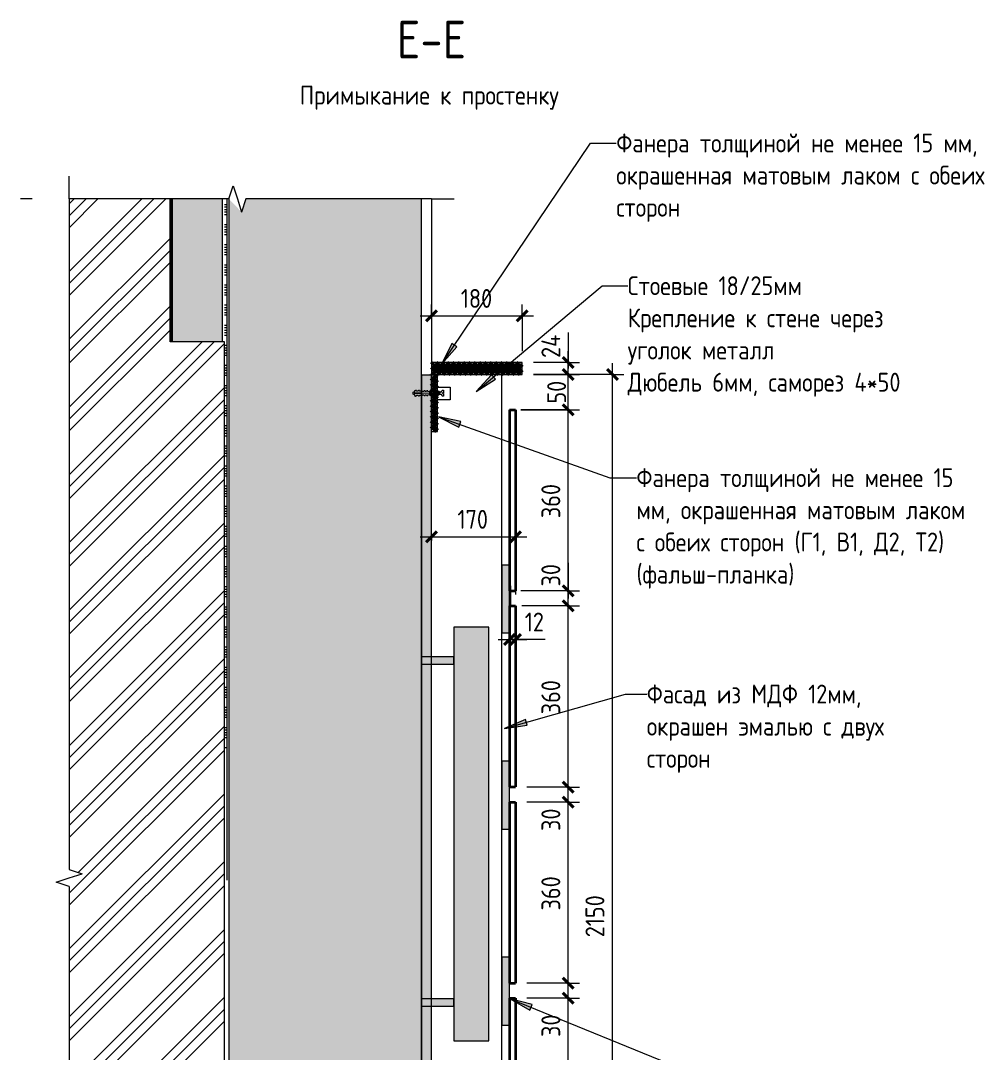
# Model space of a CAD drawing. Header units: millimetres. Extents: x 706 to 61221, y -16940 to 17865.
# Drawn here: x 16391 to 18307, y 4104 to 6156 of the extents above; entities that cross this region are included whole.
import ezdxf

# ---------------------------------------------------------------- set-up
doc = ezdxf.new("R2010")
doc.units = ezdxf.units.MM
for name, color, linetype, lineweight in [('TN-КРЕПЕЖ', 7, 'Continuous', 20), ('Аннотация', 7, 'Continuous', 20), ('Размеры', 7, 'Continuous', 9), ('Размеры-15', 7, 'Continuous', 9), ('Узлы', 7, 'Continuous', 20)]:
    doc.layers.add(name, color=color, linetype=linetype, lineweight=lineweight)
doc.layers.add('Линии', color=7, linetype='Continuous', lineweight=9, true_color=0x00a600)
doc.layers.add('Откосы оконные_dwg', color=7, linetype='Continuous', lineweight=9, true_color=0x767676)
doc.styles.add('GOST Common', font='GOST_Common.ttf', dxfattribs={"width": 0.9, "height": 75})
doc.styles.add('GOST Common_1', font='GOST_Common.ttf', dxfattribs={"width": 0.9, "height": 37.5})
doc.styles.add('GOST Common_2', font='GOST_Common.ttf', dxfattribs={"width": 0.9, "height": 37.5})
doc.dimstyles.new('ADSK_Основной_2_5_мм', dxfattribs={"dimscale": 304.8, "dimtxt": 37.714312, "dimasz": 0.069587, "dimexe": 0.073819, "dimexo": 0.073819, "dimgap": 0.014764, "dimtad": 1, "dimrnd": 0.01, "dimdsep": 46, "dimtxsty": 'GOST Common_1', "dimblk1": 'OBLIQUE', "dimblk2": 'OBLIQUE', "dimsah": 1, "dimcen": 0.09, "dimdle": 0.073819, "dimazin": 2, "dimtfac": 1, "dimtdec": 4, "dimtix": 1, "dimtmove": 0, "dimatfit": 3, "dimfxl": 1, "dimtvp": 1, "dimtolj": 1, "dimtzin": 0, "dimlwd": 20, "dimlwe": 20, "dimarcsym": 2})
doc.dimstyles.new('ADSK_Основной_2_5_мм_1', dxfattribs={"dimscale": 304.8, "dimtxt": 37.714312, "dimasz": 0.069587, "dimexe": 0.073819, "dimexo": 0.073819, "dimgap": 0.014764, "dimtad": 1, "dimrnd": 0.01, "dimdsep": 46, "dimtxsty": 'GOST Common_1', "dimblk1": 'OBLIQUE', "dimblk2": 'OBLIQUE', "dimsah": 1, "dimcen": 0.09, "dimdle": 0.073819, "dimazin": 2, "dimtfac": 1, "dimtdec": 4, "dimtix": 1, "dimtmove": 1, "dimatfit": 3, "dimfxl": 1, "dimtvp": 1, "dimtolj": 1, "dimtzin": 0, "dimlwd": 20, "dimlwe": 20, "dimarcsym": 2})
doc.dimstyles.new('ADSK_Основной_2_5_мм_Округление_до_10_мм', dxfattribs={"dimscale": 304.8, "dimtxt": 37.714312, "dimasz": 0.069587, "dimexe": 0.073819, "dimexo": 0.073819, "dimgap": 0.014764, "dimtad": 1, "dimdec": 0, "dimrnd": 10, "dimdsep": 46, "dimtxsty": 'GOST Common_1', "dimblk1": 'OBLIQUE', "dimblk2": 'OBLIQUE', "dimsah": 1, "dimcen": 0.09, "dimdle": 0.073819, "dimazin": 2, "dimtfac": 1, "dimtdec": 4, "dimtix": 1, "dimtmove": 0, "dimatfit": 3, "dimfxl": 1, "dimtvp": 1, "dimtolj": 1, "dimtzin": 0, "dimlwd": 20, "dimlwe": 20, "dimarcsym": 2})
doc.dimstyles.new('ADSK_Основной_2_5_мм_Округление_до_1_мм', dxfattribs={"dimscale": 304.8, "dimtxt": 37.714312, "dimasz": 0.069587, "dimexe": 0.073819, "dimexo": 0.073819, "dimgap": 0.014764, "dimtad": 1, "dimdec": 0, "dimdsep": 46, "dimtxsty": 'GOST Common_1', "dimblk1": 'OBLIQUE', "dimblk2": 'OBLIQUE', "dimsah": 1, "dimcen": 0.09, "dimdle": 0.073819, "dimazin": 2, "dimtfac": 1, "dimtdec": 4, "dimtix": 1, "dimtmove": 1, "dimatfit": 3, "dimfxl": 1, "dimtvp": 1, "dimtolj": 1, "dimtzin": 0, "dimlwd": 20, "dimlwe": 20, "dimarcsym": 2})
doc.dimstyles.new('ADSK_Основной_2_5_мм_Округление_до_1_мм_1', dxfattribs={"dimscale": 304.8, "dimtxt": 37.714312, "dimasz": 0.069587, "dimexe": 0.073819, "dimexo": 0.073819, "dimgap": 0.014764, "dimtad": 1, "dimdec": 0, "dimdsep": 46, "dimtxsty": 'GOST Common_1', "dimblk1": 'OBLIQUE', "dimblk2": 'OBLIQUE', "dimsah": 1, "dimcen": 0.09, "dimdle": 0.073819, "dimazin": 2, "dimtfac": 1, "dimtdec": 4, "dimtix": 1, "dimtmove": 0, "dimatfit": 3, "dimfxl": 1, "dimtvp": 1, "dimtolj": 1, "dimtzin": 0, "dimlwd": 20, "dimlwe": 20, "dimarcsym": 2})
pattern_1 = [(45, (7217.2775, 0), (-5.303301, 5.303301), [])]

# ---------------------------------------------------------------- blocks, each defined once
blk = doc.blocks.new('ADSK_Обрыв_Линия - По умолчанию-5874768-Подиумы')
at = {"layer": 'Узлы'}
for p, q in [((9587.5, 5801.1), (9269.9, 5801.1)), ((9990.4, 5801.1), (9620.9, 5801.1))]:
    blk.add_line(p, q, dxfattribs=at)
blk = doc.blocks.new('ADSK_Обрыв_Линия - По умолчанию-5874944-Подиумы')
at = {"layer": 'Узлы'}
for p, q in [((9269.9, 5801.1), (9269.9, 4467.6)), ((9269.9, 4434.2), (9269.9, 3101.1))]:
    blk.add_line(p, q, dxfattribs=at)
blk = doc.blocks.new('Откосы оконные_dwg_Дюбель-4293991-Подиумы')
at = {"layer": 'TN-КРЕПЕЖ', "color": 8, "true_color": 0x767676, "flags": 128}
for points in [[(2204.7, 4837.4), (2196.3, 4837.4), (2196.3, 4819.9), (2204.7, 4819.9)], [(2196.3, 4819.9), (2197.7, 4819.1), (2197.5, 4816.3), (2196.1, 4816.4), (2196, 4814.3), (2197.4, 4813.5), (2197.3, 4810.8), (2195.9, 4810.8), (2195.7, 4808.7), (2197.1, 4808), (2197, 4805.2), (2195.6, 4805.2), (2195.4, 4803.1), (2196.8, 4802.4), (2196.7, 4799.6), (2195.3, 4799.6), (2195.2, 4797.5), (2196.5, 4796.8), (2196.4, 4794), (2195, 4794), (2194.9, 4792), (2196.1, 4789.4), (2198.9, 4789.3), (2200.5, 4819.8), (2202.1, 4789.3), (2204.9, 4789.4), (2206.2, 4792), (2206.1, 4794), (2204.7, 4794), (2204.5, 4796.8), (2205.9, 4797.5), (2205.8, 4799.6), (2204.4, 4799.6), (2204.2, 4802.4), (2205.6, 4803.1), (2205.5, 4805.2), (2204.1, 4805.2), (2204, 4808), (2205.3, 4808.7), (2205.2, 4810.8), (2203.8, 4810.8), (2203.7, 4813.5), (2205, 4814.3), (2204.9, 4816.4), (2203.5, 4816.3), (2203.4, 4819.1), (2204.7, 4819.9)], [(2203.3, 4789.3), (2203.3, 4788.4), (2202.6, 4787), (2198.4, 4787), (2197.7, 4788.4), (2197.7, 4789.3), (2198.9, 4789.3), (2200.5, 4819.8), (2202.1, 4789.3)]]:
    blk.add_lwpolyline(points, close=True, dxfattribs=at)
at = {"layer": 'TN-КРЕПЕЖ', "flags": 128}
for points in [[(2204.7, 4837.4), (2196.3, 4837.4), (2196.3, 4819.9), (2204.7, 4819.9)], [(2196.3, 4819.9), (2197.7, 4819.1), (2197.5, 4816.3), (2196.1, 4816.4), (2196, 4814.3), (2197.4, 4813.5), (2197.3, 4810.8), (2195.9, 4810.8), (2195.7, 4808.7), (2197.1, 4808), (2197, 4805.2), (2195.6, 4805.2), (2195.4, 4803.1), (2196.8, 4802.4), (2196.7, 4799.6), (2195.3, 4799.6), (2195.2, 4797.5), (2196.5, 4796.8), (2196.4, 4794), (2195, 4794), (2194.9, 4792), (2196.1, 4789.4), (2198.9, 4789.3), (2200.5, 4819.8), (2202.1, 4789.3), (2204.9, 4789.4), (2206.2, 4792), (2206.1, 4794), (2204.7, 4794), (2204.5, 4796.8), (2205.9, 4797.5), (2205.8, 4799.6), (2204.4, 4799.6), (2204.2, 4802.4), (2205.6, 4803.1), (2205.5, 4805.2), (2204.1, 4805.2), (2204, 4808), (2205.3, 4808.7), (2205.2, 4810.8), (2203.8, 4810.8), (2203.7, 4813.5), (2205, 4814.3), (2204.9, 4816.4), (2203.5, 4816.3), (2203.4, 4819.1), (2204.7, 4819.9)], [(2203.3, 4789.3), (2203.3, 4788.4), (2202.6, 4787), (2198.4, 4787), (2197.7, 4788.4), (2197.7, 4789.3), (2198.9, 4789.3), (2200.5, 4819.8), (2202.1, 4789.3)]]:
    blk.add_lwpolyline(points, close=True, dxfattribs=at)
blk = doc.blocks.new('Откосы оконные_dwg__U45-4293993-Подиумы')
at = {"layer": 'TN-КРЕПЕЖ', "color": 8, "true_color": 0x767676, "flags": 128}
blk.add_lwpolyline([(2203.3, 4832.7), (2197.7, 4832.7), (2197.7, 4843.4), (2195.7, 4844.3), (2195.1, 4844.8), (2194.8, 4845.7), (2194.8, 4847.3), (2199.8, 4847.3), (2199.8, 4845.3), (2201.2, 4845.3), (2201.2, 4847.3), (2206.2, 4847.3), (2206.2, 4845.7), (2206, 4844.8), (2205.3, 4844.3), (2203.3, 4843.4)], close=True, dxfattribs=at)
at = {"layer": 'TN-КРЕПЕЖ', "flags": 128}
for points in [[(2194.8, 4845.7), (2194.8, 4847.3), (2199.8, 4847.3), (2199.8, 4845.3), (2201.2, 4845.3), (2201.2, 4847.3), (2206.2, 4847.3), (2206.2, 4845.7)], [(2197.7, 4837.4), (2197.7, 4837.6), (2197.7, 4843.4), (2195.7, 4844.3)], [(2205.3, 4844.3), (2203.3, 4843.4), (2203.3, 4837.6), (2203.3, 4837.4)]]:
    blk.add_lwpolyline(points, dxfattribs=at)
blk.add_lwpolyline([(2203.3, 4836.8), (2196.6, 4839.6), (2197.7, 4841), (2204.4, 4838.2)], close=True, dxfattribs=at)
at = {"layer": 'TN-КРЕПЕЖ'}
for centre, start, end in [((2196.3, 4845.7), 180, 246.8101), ((2204.7, 4845.7), 293.1899, 360)]:
    blk.add_arc(centre, 1.5, start, end, dxfattribs=at)
blk.add_blockref('Откосы оконные_dwg_Дюбель-4293991-Подиумы', (0, 0))
blk = doc.blocks.new('DIMBLOCK49-Подиумы')
at = {"layer": 'Размеры-15', "lineweight": 20, "transparency": 16777216}
for p, q in [((17362.3, 4925.1), (17362.3, 4947.6)), ((17374.3, 4925.1), (17374.3, 4947.6)), ((17339.8, 4925.1), (17396.8, 4925.1)), ((17362.3, 4925.1), (17362.3, 4917.6)), ((17392.9, 4925.1), (17368.3, 4925.1)), ((17374.3, 4925.1), (17374.3, 4917.6)), ((17433.2, 4925.1), (17392.9, 4925.1))]:
    blk.add_line(p, q, dxfattribs=at)
at = {"layer": 'Размеры-15', "lineweight": 40, "transparency": 16777216}
for p, q in [((17362.3, 4925.1), (17351.7, 4914.5)), ((17362.3, 4925.1), (17372.9, 4935.7)), ((17374.3, 4925.1), (17363.7, 4914.5)), ((17374.3, 4925.1), (17384.9, 4935.7))]:
    blk.add_line(p, q, dxfattribs=at)
at = {"layer": 'Размеры-15', "color": 0, "lineweight": 20, "transparency": 16777216, "insert": (17392.9, 4978.6), "char_height": 37.5, "width": 48.325, "attachment_point": 1, "line_spacing_factor": 1.022761, "style": 'GOST Common_1'}
blk.add_mtext('12', dxfattribs=at)
blk = doc.blocks.new('_Oblique')
at = {"color": 0, "linetype": 'ByBlock', "lineweight": -2}
blk.add_line((-0.5, -0.5), (0.5, 0.5), dxfattribs=at)
blk = doc.blocks.new('DIMBLOCK53-Подиумы')
at = {"layer": 'Размеры-15', "lineweight": 20, "transparency": 16777216}
for p, q in [((17479.5, 4211.8), (17396.8, 4211.8)), ((17479.5, 3851.8), (17479.5, 4211.8)), ((17479.5, 4211.8), (17502, 4211.8)), ((17479.5, 3851.8), (17396.8, 3851.8)), ((17479.5, 3851.8), (17502, 3851.8))]:
    blk.add_line(p, q, dxfattribs=at)
at = {"layer": 'Размеры-15', "lineweight": 40, "transparency": 16777216}
for p, q in [((17479.5, 4211.8), (17468.9, 4222.4)), ((17479.5, 4211.8), (17490.1, 4201.2)), ((17479.5, 3851.8), (17468.9, 3862.4)), ((17479.5, 3851.8), (17490.1, 3841.2))]:
    blk.add_line(p, q, dxfattribs=at)
at = {"layer": 'Размеры-15', "color": 0, "lineweight": 20, "transparency": 16777216, "insert": (17426, 3996.3), "char_height": 37.5, "width": 85.145, "attachment_point": 1, "rotation": 90, "line_spacing_factor": 1.022761, "style": 'GOST Common_1'}
blk.add_mtext('360', dxfattribs=at)
blk = doc.blocks.new('DIMBLOCK54-Подиумы')
at = {"layer": 'Размеры-15', "lineweight": 40, "transparency": 16777216}
for p, q in [((17479.5, 4241.8), (17468.9, 4252.4)), ((17479.5, 4241.8), (17490.1, 4231.2)), ((17479.5, 4211.8), (17468.9, 4222.4)), ((17479.5, 4211.8), (17490.1, 4201.2))]:
    blk.add_line(p, q, dxfattribs=at)
at = {"layer": 'Размеры-15', "lineweight": 20, "transparency": 16777216}
for p, q in [((17479.5, 4241.8), (17396.8, 4241.8)), ((17479.5, 4211.8), (17479.5, 4241.8)), ((17479.5, 4241.8), (17502, 4241.8)), ((17479.5, 4182), (17479.5, 4226.8)), ((17479.5, 4211.8), (17396.8, 4211.8)), ((17479.5, 4211.8), (17502, 4211.8)), ((17479.5, 4134.7), (17479.5, 4182))]:
    blk.add_line(p, q, dxfattribs=at)
at = {"layer": 'Размеры-15', "color": 0, "lineweight": 20, "transparency": 16777216, "insert": (17426, 4134.7), "char_height": 37.5, "width": 56.763, "attachment_point": 1, "rotation": 90, "line_spacing_factor": 1.022761, "style": 'GOST Common_1'}
blk.add_mtext('30', dxfattribs=at)
blk = doc.blocks.new('DIMBLOCK55-Подиумы')
at = {"layer": 'Размеры-15', "lineweight": 20, "transparency": 16777216}
for p, q in [((17479.5, 4601.8), (17396.8, 4601.8)), ((17479.5, 4241.8), (17479.5, 4601.8)), ((17479.5, 4601.8), (17502, 4601.8)), ((17479.5, 4241.8), (17396.8, 4241.8)), ((17479.5, 4241.8), (17502, 4241.8))]:
    blk.add_line(p, q, dxfattribs=at)
at = {"layer": 'Размеры-15', "lineweight": 40, "transparency": 16777216}
for p, q in [((17479.5, 4601.8), (17468.9, 4612.4)), ((17479.5, 4601.8), (17490.1, 4591.2)), ((17479.5, 4241.8), (17468.9, 4252.4)), ((17479.5, 4241.8), (17490.1, 4231.2))]:
    blk.add_line(p, q, dxfattribs=at)
at = {"layer": 'Размеры-15', "color": 0, "lineweight": 20, "transparency": 16777216, "insert": (17426, 4386.3), "char_height": 37.5, "width": 85.145, "attachment_point": 1, "rotation": 90, "line_spacing_factor": 1.022761, "style": 'GOST Common_1'}
blk.add_mtext('360', dxfattribs=at)
blk = doc.blocks.new('DIMBLOCK56-Подиумы')
at = {"layer": 'Размеры-15', "lineweight": 40, "transparency": 16777216}
for p, q in [((17479.5, 4631.8), (17468.9, 4642.4)), ((17479.5, 4631.8), (17490.1, 4621.2)), ((17479.5, 4601.8), (17468.9, 4612.4)), ((17479.5, 4601.8), (17490.1, 4591.2))]:
    blk.add_line(p, q, dxfattribs=at)
at = {"layer": 'Размеры-15', "lineweight": 20, "transparency": 16777216}
for p, q in [((17479.5, 4631.8), (17396.8, 4631.8)), ((17479.5, 4601.8), (17479.5, 4631.8)), ((17479.5, 4631.8), (17502, 4631.8)), ((17479.5, 4591.6), (17479.5, 4616.8)), ((17479.5, 4601.8), (17396.8, 4601.8)), ((17479.5, 4601.8), (17502, 4601.8)), ((17479.5, 4544.3), (17479.5, 4591.6))]:
    blk.add_line(p, q, dxfattribs=at)
at = {"layer": 'Размеры-15', "color": 0, "lineweight": 20, "transparency": 16777216, "insert": (17426, 4544.3), "char_height": 37.5, "width": 56.763, "attachment_point": 1, "rotation": 90, "line_spacing_factor": 1.022761, "style": 'GOST Common_1'}
blk.add_mtext('30', dxfattribs=at)
blk = doc.blocks.new('DIMBLOCK57-Подиумы')
at = {"layer": 'Размеры-15', "lineweight": 20, "transparency": 16777216}
for p, q in [((17479.5, 4991.8), (17386.8, 4991.8)), ((17479.5, 4631.8), (17479.5, 4991.8)), ((17479.5, 4991.8), (17502, 4991.8)), ((17479.5, 4631.8), (17396.8, 4631.8)), ((17479.5, 4631.8), (17502, 4631.8))]:
    blk.add_line(p, q, dxfattribs=at)
at = {"layer": 'Размеры-15', "lineweight": 40, "transparency": 16777216}
for p, q in [((17479.5, 4991.8), (17468.9, 5002.4)), ((17479.5, 4991.8), (17490.1, 4981.2)), ((17479.5, 4631.8), (17468.9, 4642.4)), ((17479.5, 4631.8), (17490.1, 4621.2))]:
    blk.add_line(p, q, dxfattribs=at)
at = {"layer": 'Размеры-15', "color": 0, "lineweight": 20, "transparency": 16777216, "insert": (17426, 4776.3), "char_height": 37.5, "width": 85.145, "attachment_point": 1, "rotation": 90, "line_spacing_factor": 1.022761, "style": 'GOST Common_1'}
blk.add_mtext('360', dxfattribs=at)
blk = doc.blocks.new('DIMBLOCK58-Подиумы')
at = {"layer": 'Размеры-15', "lineweight": 20, "transparency": 16777216}
for p, q in [((17479.5, 5077.8), (17479.5, 5030.5)), ((17479.5, 5030.5), (17479.5, 5006.8)), ((17479.5, 5021.8), (17384.8, 5021.8)), ((17479.5, 4991.8), (17479.5, 5021.8)), ((17479.5, 5021.8), (17502, 5021.8)), ((17479.5, 4991.8), (17386.8, 4991.8)), ((17479.5, 4991.8), (17502, 4991.8))]:
    blk.add_line(p, q, dxfattribs=at)
at = {"layer": 'Размеры-15', "lineweight": 40, "transparency": 16777216}
for p, q in [((17479.5, 5021.8), (17468.9, 5032.4)), ((17479.5, 5021.8), (17490.1, 5011.2)), ((17479.5, 4991.8), (17468.9, 5002.4)), ((17479.5, 4991.8), (17490.1, 4981.2))]:
    blk.add_line(p, q, dxfattribs=at)
at = {"layer": 'Размеры-15', "color": 0, "lineweight": 20, "transparency": 16777216, "insert": (17426, 5030.5), "char_height": 37.5, "width": 56.763, "attachment_point": 1, "rotation": 90, "line_spacing_factor": 1.022761, "style": 'GOST Common_1'}
blk.add_mtext('30', dxfattribs=at)
blk = doc.blocks.new('DIMBLOCK59-Подиумы')
at = {"layer": 'Размеры-15', "lineweight": 20, "transparency": 16777216}
for p, q in [((17479.5, 5381.8), (17384.8, 5381.8)), ((17479.5, 5021.8), (17479.5, 5381.8)), ((17479.5, 5381.8), (17502, 5381.8)), ((17479.5, 5021.8), (17384.8, 5021.8)), ((17479.5, 5021.8), (17502, 5021.8))]:
    blk.add_line(p, q, dxfattribs=at)
at = {"layer": 'Размеры-15', "lineweight": 40, "transparency": 16777216}
for p, q in [((17479.5, 5381.8), (17468.9, 5392.4)), ((17479.5, 5381.8), (17490.1, 5371.2)), ((17479.5, 5021.8), (17468.9, 5032.4)), ((17479.5, 5021.8), (17490.1, 5011.2))]:
    blk.add_line(p, q, dxfattribs=at)
at = {"layer": 'Размеры-15', "color": 0, "lineweight": 20, "transparency": 16777216, "insert": (17426, 5166.3), "char_height": 37.5, "width": 85.145, "attachment_point": 1, "rotation": 90, "line_spacing_factor": 1.022761, "style": 'GOST Common_1'}
blk.add_mtext('360', dxfattribs=at)
blk = doc.blocks.new('DIMBLOCK60-Подиумы')
at = {"layer": 'Defpoints', "color": 0, "transparency": 16777216}
for p in [(17387.7, 5451.8), (17479.5, 5451.8), (17362.3, 5381.8)]:
    blk.add_point(p, dxfattribs=at)
at = {"layer": 'Размеры', "color": 0, "lineweight": 20, "transparency": 16777216}
for p, q in [((17479.5, 5359.3), (17479.5, 5474.3)), ((17410.2, 5451.8), (17502, 5451.8)), ((17384.8, 5381.8), (17502, 5381.8))]:
    blk.add_line(p, q, dxfattribs=at)
at = {"layer": 'Размеры', "color": 0, "lineweight": 20, "transparency": 16777216, "xscale": 21.21, "yscale": 21.21, "zscale": 21.21}
for p, rotation in [((17479.5, 5451.8), 90), ((17479.5, 5381.8), 270)]:
    blk.add_blockref('_Oblique', p, dxfattribs=dict(at, rotation=rotation))
at = {"layer": 'Размеры', "color": 0, "lineweight": 20, "transparency": 16777216, "insert": (17456.3, 5416.8), "char_height": 37.5, "width": 56.763, "attachment_point": 5, "rotation": 90, "style": 'GOST Common_1'}
blk.add_mtext('\\A1;50', dxfattribs=at)
blk = doc.blocks.new('DIMBLOCK61-Подиумы')
at = {"layer": 'Размеры-15', "lineweight": 20, "transparency": 16777216}
for p, q in [((17479.5, 5535.4), (17479.5, 5484.9)), ((17479.5, 5451.8), (17479.5, 5498.3)), ((17479.5, 5484.9), (17479.5, 5463.8)), ((17479.5, 5475.8), (17410.2, 5475.8)), ((17479.5, 5475.8), (17502, 5475.8)), ((17479.5, 5451.8), (17410.2, 5451.8)), ((17479.5, 5451.8), (17502, 5451.8))]:
    blk.add_line(p, q, dxfattribs=at)
at = {"layer": 'Размеры-15', "lineweight": 40, "transparency": 16777216}
for p, q in [((17479.5, 5475.8), (17468.9, 5486.4)), ((17479.5, 5451.8), (17468.9, 5462.4)), ((17479.5, 5475.8), (17490.1, 5465.2)), ((17479.5, 5451.8), (17490.1, 5441.2))]:
    blk.add_line(p, q, dxfattribs=at)
at = {"layer": 'Размеры-15', "color": 0, "lineweight": 20, "transparency": 16777216, "insert": (17426, 5484.9), "char_height": 37.5, "width": 60.599, "attachment_point": 1, "rotation": 90, "line_spacing_factor": 1.022761, "style": 'GOST Common_1'}
blk.add_mtext('24', dxfattribs=at)
blk = doc.blocks.new('DIMBLOCK62-Подиумы')
at = {"layer": 'Размеры-15', "lineweight": 40, "transparency": 16777216}
for p, q in [((17567.1, 5451.8), (17556.5, 5462.4)), ((17567.1, 5451.8), (17577.7, 5441.2)), ((17567.1, 3301.8), (17556.5, 3312.4)), ((17567.1, 3301.8), (17577.7, 3291.2))]:
    blk.add_line(p, q, dxfattribs=at)
at = {"layer": 'Размеры-15', "lineweight": 20, "transparency": 16777216}
for p, q in [((17567.1, 3279.3), (17567.1, 5474.3)), ((17567.1, 5451.8), (17410.2, 5451.8)), ((17567.1, 5451.8), (17589.6, 5451.8)), ((17567.1, 3301.8), (17544.6, 3301.8)), ((17567.1, 3301.8), (17574.6, 3301.8))]:
    blk.add_line(p, q, dxfattribs=at)
at = {"layer": 'Размеры-15', "color": 0, "lineweight": 20, "transparency": 16777216, "insert": (17513.6, 4333), "char_height": 37.5, "width": 105.089, "attachment_point": 1, "rotation": 90, "line_spacing_factor": 1.022761, "style": 'GOST Common_1'}
blk.add_mtext('2150', dxfattribs=at)
blk = doc.blocks.new('DIMBLOCK63-Подиумы')
at = {"layer": 'Размеры-15', "lineweight": 20, "transparency": 16777216}
for p, q in [((17207.7, 5129.3), (17207.7, 5151.8)), ((17374.3, 5129.3), (17374.3, 5151.8)), ((17185.2, 5129.3), (17396.8, 5129.3)), ((17207.7, 5129.3), (17207.7, 5121.8)), ((17374.3, 5129.3), (17374.3, 5014.3))]:
    blk.add_line(p, q, dxfattribs=at)
at = {"layer": 'Размеры-15', "lineweight": 40, "transparency": 16777216}
for p, q in [((17207.7, 5129.3), (17197.1, 5118.7)), ((17207.7, 5129.3), (17218.3, 5139.9)), ((17374.3, 5129.3), (17363.7, 5118.7)), ((17374.3, 5129.3), (17384.9, 5139.9))]:
    blk.add_line(p, q, dxfattribs=at)
at = {"layer": 'Размеры-15', "color": 0, "lineweight": 20, "transparency": 16777216, "insert": (17259.1, 5182.8), "char_height": 37.5, "width": 76.707, "attachment_point": 1, "line_spacing_factor": 1.022761, "style": 'GOST Common_1'}
blk.add_mtext('170', dxfattribs=at)
blk = doc.blocks.new('DIMBLOCK64-Подиумы')
at = {"layer": 'Размеры-15', "lineweight": 20, "transparency": 16777216}
for p, q in [((17207.7, 5568.5), (17207.7, 5591)), ((17387.7, 5568.5), (17387.7, 5591)), ((17185.2, 5568.5), (17410.2, 5568.5)), ((17207.7, 5568.5), (17207.7, 5561)), ((17387.7, 5568.5), (17387.7, 5498.3))]:
    blk.add_line(p, q, dxfattribs=at)
at = {"layer": 'Размеры-15', "lineweight": 40, "transparency": 16777216}
for p, q in [((17207.7, 5568.5), (17197.1, 5557.9)), ((17207.7, 5568.5), (17218.3, 5579.1)), ((17387.7, 5568.5), (17377.1, 5557.9)), ((17387.7, 5568.5), (17398.3, 5579.1))]:
    blk.add_line(p, q, dxfattribs=at)
at = {"layer": 'Размеры-15', "color": 0, "lineweight": 20, "transparency": 16777216, "insert": (17265.7, 5622), "char_height": 37.5, "width": 76.707, "attachment_point": 1, "line_spacing_factor": 1.022761, "style": 'GOST Common_1'}
blk.add_mtext('180', dxfattribs=at)

msp = doc.modelspace()

# ---------------------------------------------------------------- hatches: boundary and pattern name
at = {"layer": 'Аннотация', "lineweight": 9}
for points in [[(17227.975, 5472.966), (17258.02, 5506.986), (17248.191, 5513.603)], [(17296.242, 5418.17), (17334.501, 5442.591), (17326.877, 5451.661)], [(17221.377, 5368.123), (17261.785, 5347.452), (17265.758, 5358.615)], [(17352.58, 4748.218), (17397.485, 4754.829), (17394.244, 4766.226)], [(17363.751, 4210.53), (17403.183, 4188.053), (17407.656, 4199.025)]]:
    msp.add_hatch(color=256, dxfattribs=at).paths.add_polyline_path(points)
at = {"layer": 'Узлы', "lineweight": 9}
h = msp.add_hatch(dxfattribs=at)
h.set_pattern_fill('FP_10', color=256, style=0, pattern_type=2)
h.set_pattern_definition([(45, (7217.28, 0), (-67.3519, 67.3519), []), (45, (7241.09, 0), (0, 134.70384), []), (45, (7193.46, 0), (0, 134.70384), [])])
h.paths.add_polyline_path([(16487.21, 3139.707), (16795.701, 3139.707), (16795.701, 5517.207), (16687.701, 5517.207), (16687.701, 5801.077), (16487.21, 5801.077), (16487.21, 4467.577), (16513.191, 4459.327), (16487.21, 4434.185), (16487.21, 3625.666)])
at = {"layer": 'Узлы', "true_color": 0xffffff}
for points in [[(16791.701, 5517.207), (16791.701, 5801.077), (16691.701, 5801.077), (16691.701, 5517.207)], [(17180.701, 3139.707), (17187.701, 3139.707), (17187.701, 5801.077), (16838.201, 5801.077), (16829.951, 5775.097), (16804.671, 5801.077), (16804.671, 3139.707), (17147.309, 3139.707), (17172.451, 3165.688), (17172.546, 3165.39)], [(17362.336, 4938.165), (17362.336, 5073.165), (17347.336, 5073.165), (17347.336, 4938.165)], [(17251.719, 4127.333), (17321.719, 4127.333), (17321.719, 4949.707), (17251.719, 4949.707), (17251.719, 4195.92)], [(17251.719, 4875.92), (17251.719, 4890.92), (17187.701, 4890.92), (17187.701, 4875.92), (17207.701, 4875.92)], [(17362.336, 4548.165), (17362.336, 4683.165), (17347.336, 4683.165), (17347.336, 4548.165)], [(17362.336, 4158.165), (17362.336, 4293.165), (17347.336, 4293.165), (17347.336, 4158.165)], [(17187.701, 4195.92), (17251.719, 4195.92), (17251.719, 4210.92), (17187.701, 4210.92)]]:
    msp.add_hatch(color=7, dxfattribs=at).paths.add_polyline_path(points)
at = {"layer": 'Узлы', "lineweight": 50, "true_color": 0xc29f78}
h = msp.add_hatch(dxfattribs=at)
h.set_pattern_fill('FP_5', color=33, style=0, pattern_type=2)
h.set_pattern_definition(pattern_1)
h.paths.add_polyline_path([(17387.701, 5451.824), (17387.701, 5475.824), (17207.701, 5475.824), (17207.701, 5451.824)])
at = {"layer": 'Узлы', "lineweight": 9}
h = msp.add_hatch(dxfattribs=at)
h.set_pattern_fill('FP_4', color=256, style=0, pattern_type=2)
h.set_pattern_definition([(0, (7217.277, 0), (60.96, 15.24), [5.029, -40.691, 5.029, -40.691, -243.84]), (0, (7217.277, 0), (60.96, 15.24), [-91.44, 5.029, -86.411, 5.029, -40.691, -106.68]), (0, (7217.277, 0), (60.96, 15.24), [-228.6, 5.029, -25.451, 5.029, -71.171]), (120, (7240.137, 7.62), (-43.678227, 45.172909), [5.029, -40.691, 5.029, -40.691, -243.84]), (120, (7240.137, 7.62), (-43.678227, 45.172909), [-91.44, 5.029, -86.411, 5.029, -40.691, -106.68]), (120, (7240.137, 7.62), (-43.678227, 45.172909), [-228.6, 5.029, -25.451, 5.029, -71.171]), (240, (7247.757, 38.1), (-17.281773, -60.412909), [5.029, -40.691, 5.029, -40.691, -243.84]), (240, (7247.757, 38.1), (-17.281773, -60.412909), [-91.44, 5.029, -86.411, 5.029, -40.691, -106.68]), (240, (7247.757, 38.1), (-17.281773, -60.412909), [-228.6, 5.029, -25.451, 5.029, -71.171])])
h.paths.add_polyline_path([(17187.701, 3301.824), (17207.701, 3301.824), (17207.701, 5338.51), (17206.843, 5338.51), (17206.843, 5450.807), (17187.701, 5450.807), (17187.701, 4195.92)])
at = {"layer": 'Узлы', "lineweight": 50, "true_color": 0xc29f78}
h = msp.add_hatch(dxfattribs=at)
h.set_pattern_fill('FP_5', color=33, style=0, pattern_type=2)
h.set_pattern_definition(pattern_1)
h.paths.add_polyline_path([(17207.701, 5338.51), (17219.513, 5338.51), (17219.513, 5450.807), (17206.843, 5450.807), (17206.843, 5338.51)])

# ---------------------------------------------------------------- linework, layer by layer
at = {"layer": 'Аннотация', "lineweight": 9}
for p, q in [((17227.975, 5472.966), (17523.757, 5912.317)), ((17523.757, 5912.317), (17574.843, 5912.317)), ((17296.242, 5418.17), (17546.473, 5628.51)), ((17546.473, 5628.51), (17597.559, 5628.51)), ((17248.191, 5513.603), (17227.975, 5472.966)), ((17227.975, 5472.966), (17258.02, 5506.986)), ((17258.02, 5506.986), (17248.191, 5513.603)), ((17326.877, 5451.661), (17296.242, 5418.17)), ((17296.242, 5418.17), (17334.501, 5442.591)), ((17334.501, 5442.591), (17326.877, 5451.661)), ((17221.377, 5368.123), (17261.785, 5347.452)), ((17265.758, 5358.615), (17221.377, 5368.123)), ((17221.377, 5368.123), (17562.153, 5246.831)), ((17261.785, 5347.452), (17265.758, 5358.615)), ((17562.153, 5246.831), (17614.967, 5246.831)), ((17352.58, 4748.218), (17593.117, 4816.625)), ((17593.117, 4816.625), (17635.523, 4816.625)), ((17394.244, 4766.226), (17352.58, 4748.218)), ((17397.485, 4754.829), (17394.244, 4766.226)), ((17352.58, 4748.218), (17397.485, 4754.829)), ((17363.751, 4210.53), (17403.183, 4188.053)), ((17407.656, 4199.025), (17363.751, 4210.53)), ((17363.751, 4210.53), (17727.761, 4062.099)), ((17403.183, 4188.053), (17407.656, 4199.025))]:
    msp.add_line(p, q, dxfattribs=at)
at = {"layer": 'Аннотация'}
for p, q in [((16487.21, 5801.077), (16487.21, 5846.077)), ((16804.809, 5801.077), (16813.255, 5827.072)), ((16804.809, 5801.077), (16813.255, 5827.072)), ((16813.255, 5827.072), (16821.701, 5801.077)), ((16813.255, 5827.072), (16821.701, 5801.077)), ((16413.45, 5801.077), (16390.701, 5801.077)), ((16821.701, 5801.077), (16829.951, 5775.097)), ((16838.201, 5801.077), (16829.951, 5775.097)), ((16838.201, 5801.077), (16829.951, 5775.097)), ((17207.701, 5801.077), (17252.701, 5801.077)), ((16487.21, 4467.577), (16513.191, 4459.327)), ((16487.21, 4467.577), (16513.191, 4459.327)), ((16487.21, 4451.077), (16513.191, 4459.327)), ((16461.215, 4442.631), (16487.21, 4451.077)), ((16461.215, 4442.631), (16487.21, 4451.077)), ((16487.21, 4434.185), (16461.215, 4442.631)), ((16487.21, 4434.185), (16461.215, 4442.631))]:
    msp.add_line(p, q, dxfattribs=at)
at = {"layer": 'Линии', "color": 7}
for p, q in [((16687.701, 5517.207), (16687.701, 5801.077)), ((16689.702, 5517.207), (16689.702, 5801.077)), ((16691.701, 5801.077), (16691.701, 5517.207)), ((16791.701, 5517.207), (16791.701, 5801.077)), ((16804.671, 5801.077), (16804.671, 3139.707)), ((17187.701, 3236.824), (17187.701, 5801.077)), ((16795.701, 5517.207), (16687.701, 5517.207)), ((16795.701, 3139.707), (16795.701, 5517.207)), ((17219.513, 5450.807), (17206.843, 5450.807)), ((17206.843, 5450.807), (17206.843, 5338.51)), ((17219.513, 5338.51), (17219.513, 5450.807)), ((17347.336, 3311.824), (17347.336, 5450.803)), ((17219.513, 5426.824), (17244.513, 5426.824)), ((17219.513, 5401.824), (17219.513, 5426.824)), ((17244.513, 5426.824), (17244.513, 5401.824)), ((17244.513, 5401.824), (17219.513, 5401.824)), ((17206.843, 5338.51), (17219.513, 5338.51)), ((17364.336, 5031.824), (17364.336, 4991.824))]:
    msp.add_line(p, q, dxfattribs=at)
at = {"layer": 'Линии', "color": 7, "lineweight": 20}
for p, q in [((16800.701, 5789.707), (16795.701, 5789.707)), ((16800.701, 5801.077), (16800.701, 4446.824)), ((16800.701, 5784.707), (16795.701, 5784.707)), ((16800.701, 5779.707), (16795.701, 5779.707)), ((16800.701, 5774.707), (16795.701, 5774.707)), ((16800.701, 5769.707), (16795.701, 5769.707)), ((16800.701, 5749.707), (16795.701, 5749.707)), ((16800.701, 5744.707), (16795.701, 5744.707)), ((16800.701, 5739.707), (16795.701, 5739.707)), ((16800.701, 5734.707), (16795.701, 5734.707)), ((16800.701, 5729.707), (16795.701, 5729.707)), ((16800.701, 5709.707), (16795.701, 5709.707)), ((16800.701, 5704.707), (16795.701, 5704.707)), ((16800.701, 5699.707), (16795.701, 5699.707)), ((16800.701, 5694.707), (16795.701, 5694.707)), ((16800.701, 5689.707), (16795.701, 5689.707)), ((16800.701, 5669.707), (16795.701, 5669.707)), ((16800.701, 5664.707), (16795.701, 5664.707)), ((16800.701, 5659.707), (16795.701, 5659.707)), ((16800.701, 5654.707), (16795.701, 5654.707)), ((16800.701, 5649.707), (16795.701, 5649.707)), ((16800.701, 5629.707), (16795.701, 5629.707)), ((16800.701, 5624.707), (16795.701, 5624.707)), ((16800.701, 5619.707), (16795.701, 5619.707)), ((16800.701, 5614.707), (16795.701, 5614.707)), ((16800.701, 5609.707), (16795.701, 5609.707)), ((16800.701, 5589.707), (16795.701, 5589.707)), ((16800.701, 5584.707), (16795.701, 5584.707)), ((16800.701, 5579.707), (16795.701, 5579.707)), ((16800.701, 5574.707), (16795.701, 5574.707)), ((16800.701, 5569.707), (16795.701, 5569.707)), ((16800.701, 5549.707), (16795.701, 5549.707)), ((16800.701, 5544.707), (16795.701, 5544.707)), ((16800.701, 5539.707), (16795.701, 5539.707)), ((16800.701, 5534.707), (16795.701, 5534.707)), ((16800.701, 5529.707), (16795.701, 5529.707)), ((16800.701, 5509.707), (16795.701, 5509.707)), ((16800.701, 5504.707), (16795.701, 5504.707)), ((16800.701, 5499.707), (16795.701, 5499.707)), ((16800.701, 5494.707), (16795.701, 5494.707)), ((16800.701, 5489.707), (16795.701, 5489.707)), ((16800.701, 5469.707), (16795.701, 5469.707)), ((16800.701, 5464.707), (16795.701, 5464.707)), ((16800.701, 5459.707), (16795.701, 5459.707)), ((17387.701, 5475.824), (17207.701, 5475.824)), ((17207.701, 5475.824), (17207.701, 5451.824)), ((17387.701, 5451.824), (17387.701, 5475.824)), ((16800.701, 5454.707), (16795.701, 5454.707)), ((16800.701, 5449.707), (16795.701, 5449.707)), ((17206.843, 5450.807), (17187.701, 5450.807)), ((17187.701, 5450.807), (17187.701, 3301.824)), ((17207.701, 5451.824), (17387.701, 5451.824)), ((16800.701, 5429.707), (16795.701, 5429.707)), ((16800.701, 5424.707), (16795.701, 5424.707)), ((16800.701, 5419.707), (16795.701, 5419.707)), ((16800.701, 5414.707), (16795.701, 5414.707)), ((16800.701, 5409.707), (16795.701, 5409.707)), ((16800.701, 5389.707), (16795.701, 5389.707)), ((16800.701, 5384.707), (16795.701, 5384.707)), ((16800.701, 5379.707), (16795.701, 5379.707)), ((16800.701, 5374.707), (16795.701, 5374.707)), ((16800.701, 5369.707), (16795.701, 5369.707)), ((16800.701, 5349.707), (16795.701, 5349.707)), ((16800.701, 5344.707), (16795.701, 5344.707)), ((16800.701, 5339.707), (16795.701, 5339.707)), ((16800.701, 5334.707), (16795.701, 5334.707)), ((17207.701, 3301.824), (17207.701, 5338.51)), ((16800.701, 5329.707), (16795.701, 5329.707)), ((16800.701, 5309.707), (16795.701, 5309.707)), ((16800.701, 5304.707), (16795.701, 5304.707)), ((16800.701, 5299.707), (16795.701, 5299.707)), ((16800.701, 5294.707), (16795.701, 5294.707)), ((16800.701, 5289.707), (16795.701, 5289.707)), ((16800.701, 5269.707), (16795.701, 5269.707)), ((16800.701, 5264.707), (16795.701, 5264.707)), ((16800.701, 5259.707), (16795.701, 5259.707)), ((16800.701, 5254.707), (16795.701, 5254.707)), ((16800.701, 5249.707), (16795.701, 5249.707)), ((16800.701, 5229.707), (16795.701, 5229.707)), ((16800.701, 5224.707), (16795.701, 5224.707)), ((16800.701, 5219.707), (16795.701, 5219.707)), ((16800.701, 5214.707), (16795.701, 5214.707)), ((16800.701, 5209.707), (16795.701, 5209.707)), ((16800.701, 5189.707), (16795.701, 5189.707)), ((16800.701, 5184.707), (16795.701, 5184.707)), ((16800.701, 5179.707), (16795.701, 5179.707)), ((16800.701, 5174.707), (16795.701, 5174.707)), ((16800.701, 5169.707), (16795.701, 5169.707)), ((16800.701, 5149.707), (16795.701, 5149.707)), ((16800.701, 5144.707), (16795.701, 5144.707)), ((16800.701, 5139.707), (16795.701, 5139.707)), ((16800.701, 5134.707), (16795.701, 5134.707)), ((16800.701, 5129.707), (16795.701, 5129.707)), ((16800.701, 5109.707), (16795.701, 5109.707)), ((16800.701, 5104.707), (16795.701, 5104.707)), ((16800.701, 5099.707), (16795.701, 5099.707)), ((16800.701, 5094.707), (16795.701, 5094.707)), ((16800.701, 5089.707), (16795.701, 5089.707)), ((16800.701, 5069.707), (16795.701, 5069.707)), ((17362.336, 5073.165), (17347.336, 5073.165)), ((17347.336, 5073.165), (17347.336, 4938.165)), ((17362.336, 4938.165), (17362.336, 5073.165)), ((16800.701, 5064.707), (16795.701, 5064.707)), ((16800.701, 5059.707), (16795.701, 5059.707)), ((16800.701, 5054.707), (16795.701, 5054.707)), ((16800.701, 5049.707), (16795.701, 5049.707)), ((16800.701, 5029.707), (16795.701, 5029.707)), ((16800.701, 5024.707), (16795.701, 5024.707)), ((16800.701, 5019.707), (16795.701, 5019.707)), ((16800.701, 5014.707), (16795.701, 5014.707)), ((16800.701, 5009.707), (16795.701, 5009.707)), ((16800.701, 4989.707), (16795.701, 4989.707)), ((16800.701, 4984.707), (16795.701, 4984.707)), ((16800.701, 4979.707), (16795.701, 4979.707)), ((16800.701, 4974.707), (16795.701, 4974.707)), ((16800.701, 4969.707), (16795.701, 4969.707)), ((16800.701, 4949.707), (16795.701, 4949.707)), ((16800.701, 4944.707), (16795.701, 4944.707)), ((17321.719, 4949.707), (17251.719, 4949.707)), ((17251.719, 4949.707), (17251.719, 4127.333)), ((17321.719, 4127.333), (17321.719, 4949.707)), ((16800.701, 4939.707), (16795.701, 4939.707)), ((16800.701, 4934.707), (16795.701, 4934.707)), ((16800.701, 4929.707), (16795.701, 4929.707)), ((17347.336, 4938.165), (17362.336, 4938.165)), ((16800.701, 4909.707), (16795.701, 4909.707)), ((16800.701, 4904.707), (16795.701, 4904.707)), ((16800.701, 4899.707), (16795.701, 4899.707)), ((16800.701, 4894.707), (16795.701, 4894.707)), ((16800.701, 4889.707), (16795.701, 4889.707)), ((17251.719, 4890.92), (17187.701, 4890.92)), ((17187.701, 4890.92), (17187.701, 4875.92)), ((17251.719, 4875.92), (17251.719, 4890.92)), ((16800.701, 4869.707), (16795.701, 4869.707)), ((16800.701, 4864.707), (16795.701, 4864.707)), ((17187.701, 4875.92), (17251.719, 4875.92)), ((16800.701, 4859.707), (16795.701, 4859.707)), ((16800.701, 4854.707), (16795.701, 4854.707)), ((16800.701, 4849.707), (16795.701, 4849.707)), ((16800.701, 4829.707), (16795.701, 4829.707)), ((16800.701, 4824.707), (16795.701, 4824.707)), ((16800.701, 4819.707), (16795.701, 4819.707)), ((16800.701, 4814.707), (16795.701, 4814.707)), ((16800.701, 4809.707), (16795.701, 4809.707)), ((16800.701, 4789.707), (16795.701, 4789.707)), ((16800.701, 4784.707), (16795.701, 4784.707)), ((16800.701, 4779.707), (16795.701, 4779.707)), ((16800.701, 4774.707), (16795.701, 4774.707)), ((16800.701, 4769.707), (16795.701, 4769.707)), ((16800.701, 4749.707), (16795.701, 4749.707)), ((16800.701, 4744.707), (16795.701, 4744.707)), ((16800.701, 4739.707), (16795.701, 4739.707)), ((16800.701, 4734.707), (16795.701, 4734.707)), ((16800.701, 4729.707), (16795.701, 4729.707)), ((16800.701, 4709.707), (16795.701, 4709.707)), ((17362.336, 4683.165), (17347.336, 4683.165)), ((17347.336, 4683.165), (17347.336, 4548.165)), ((17362.336, 4548.165), (17362.336, 4683.165)), ((17347.336, 4548.165), (17362.336, 4548.165)), ((17362.336, 4293.165), (17347.336, 4293.165)), ((17347.336, 4293.165), (17347.336, 4158.165)), ((17362.336, 4158.165), (17362.336, 4293.165)), ((17251.719, 4210.92), (17187.701, 4210.92)), ((17187.701, 4210.92), (17187.701, 4195.92)), ((17251.719, 4195.92), (17251.719, 4210.92)), ((17187.701, 4195.92), (17251.719, 4195.92)), ((17347.336, 4158.165), (17362.336, 4158.165)), ((17251.719, 4127.333), (17321.719, 4127.333))]:
    msp.add_line(p, q, dxfattribs=at)
at = {"layer": 'Линии', "color": 251, "lineweight": 20, "true_color": 0x666666}
for p, q in [((17207.701, 5801.077), (17207.701, 5475.824)), ((17207.701, 5451.824), (17207.701, 5450.807))]:
    msp.add_line(p, q, dxfattribs=at)
at = {"layer": 'Линии', "color": 7, "lineweight": 35}
for p, q in [((17362.336, 5381.824), (17362.336, 5021.824)), ((17362.336, 5381.824), (17374.336, 5381.824)), ((17374.336, 5381.824), (17374.336, 5021.824)), ((17362.336, 5021.824), (17374.336, 5021.824)), ((17362.336, 4991.824), (17374.336, 4991.824)), ((17362.336, 4991.824), (17362.336, 4631.824)), ((17374.336, 4991.824), (17374.336, 4631.824)), ((17362.336, 4631.824), (17374.336, 4631.824)), ((17362.336, 4601.824), (17374.336, 4601.824)), ((17362.336, 4601.824), (17362.336, 4241.824)), ((17374.336, 4601.824), (17374.336, 4241.824)), ((17362.336, 4241.824), (17374.336, 4241.824)), ((17362.336, 4211.824), (17374.336, 4211.824)), ((17362.336, 4211.824), (17362.336, 3851.824)), ((17374.336, 4211.824), (17374.336, 3851.824))]:
    msp.add_line(p, q, dxfattribs=at)

# ---------------------------------------------------------------- block references
at = {"layer": 'Откосы оконные_dwg', "color": 7, "lineweight": 20, "rotation": 270.0000000000001}
msp.add_blockref('Откосы оконные_dwg__U45-4293993-Подиумы', (12383.983, 7615.402), dxfattribs=at)
at = {"layer": 'Узлы'}
for name in ['ADSK_Обрыв_Линия - По умолчанию-5874768-Подиумы', 'ADSK_Обрыв_Линия - По умолчанию-5874944-Подиумы']:
    msp.add_blockref(name, (7217.277, 0), dxfattribs=at)

# ---------------------------------------------------------------- texts
at = {"layer": 'Аннотация', "lineweight": 9, "attachment_point": 1, "line_spacing_factor": 1.022766}
for s, insert, char_height, width, style in [('\\pxt0.72,1.44,2.16,2.88,3.6,4.32,5.04,5.76,6.48,7.2,7.92,8.64,9.36,10.08,10.8,11.52,12.24,12.96,13.68,14.4,15.12,15.84,16.56,17.28,18,18.72,19.44,20.16,20.88,21.6,22.32,23.04;{Е-Е}', (17138.381, 6155.59), 75, 146.9853, 'GOST Common'), ('\\pxt1.44,2.88,4.32,5.76,7.2,8.64,10.08,11.52,12.96,14.4,15.84,17.28,18.72,20.16,21.6,23.04,24.48,25.92,27.36,28.8,30.24,31.68,33.12,34.56,36,37.44,38.88,40.32,41.76,43.2,44.64,46.08;{Примыкание к простенку}', (16945.673, 6026.231), 37.5, 578.61, 'GOST Common_2'), ('\\pxt1.44,2.88,4.32,5.76,7.2,8.64,10.08,11.52,12.96,14.4,15.84,17.28,18.72,20.16,21.6,23.04,24.48,25.92,27.36,28.8,30.24,31.68,33.12,34.56,36,37.44,38.88,40.32,41.76,43.2,44.64,46.08;{Фанера толщиной не менее 15 мм, окрашенная матовым лаком с обеих сторон}', (17574.843, 5931.096), 37.5, 740.34, 'GOST Common_2'), ('\\pxt1.44,2.88,4.32,5.76,7.2,8.64,10.08,11.52,12.96,14.4,15.84,17.28,18.72,20.16,21.6,23.04,24.48,25.92,27.36,28.8,30.24,31.68,33.12,34.56,36,37.44,38.88,40.32,41.76,43.2,44.64,46.08;{Стоевые 18/25мм\\PКрепление к стене через уголок металл\\PДюбель 6мм, саморез 4*50}', (17597.559, 5647.289), 37.5, 644.76, 'GOST Common_2'), ('\\pxt1.44,2.88,4.32,5.76,7.2,8.64,10.08,11.52,12.96,14.4,15.84,17.28,18.72,20.16,21.6,23.04,24.48,25.92,27.36,28.8,30.24,31.68,33.12,34.56,36,37.44,38.88,40.32,41.76,43.2,44.64,46.08;Фанера толщиной не менее 15 мм, окрашенная матовым лаком с обеих сторон (Г1, В1, Д2, Т2)\\P(фальш-планка)', (17614.967, 5265.61), 37.5, 679.59, 'GOST Common_2'), ('\\pxt1.44,2.88,4.32,5.76,7.2,8.64,10.08,11.52,12.96,14.4,15.84,17.28,18.72,20.16,21.6,23.04,24.48,25.92,27.36,28.8,30.24,31.68,33.12,34.56,36,37.44,38.88,40.32,41.76,43.2,44.64,46.08;{Фасад из МДФ 12мм, окрашен эмалью с двух сторон }', (17635.523, 4835.404), 37.5, 499.23, 'GOST Common_2')]:
    msp.add_mtext(s, dxfattribs=dict(at, insert=insert, char_height=char_height, width=width, style=style))

# ---------------------------------------------------------------- dimensions: what is measured, and where the dimension line sits
at = {"layer": 'Размеры', "lineweight": 20}
for base, p1, p2, dimstyle, override, picture, middle in [((17387.701, 5568.523), (17207.701, 5583.521), (17387.701, 5475.824), 'ADSK_Основной_2_5_мм_Округление_до_1_мм_1', {"dimpost": '<>', "dimfxl": 209.758564}, 'DIMBLOCK64-Подиумы', (17297.701, 5591.773)), ((17374.336, 5129.341), (17207.701, 5144.339), (17374.336, 4991.824), 'ADSK_Основной_2_5_мм_Округление_до_10_мм', {"dimpost": '<>', "dimfxl": 225.893852}, 'DIMBLOCK63-Подиумы', (17291.019, 5152.591))]:
    dim = msp.add_linear_dim(base=base, p1=p1, p2=p2, dimstyle=dimstyle, override=override, dxfattribs=at)
    dim.commit()
    dim.dimension.update_dxf_attribs({"geometry": picture, "text_midpoint": middle})
for base, p1, p2, override, picture, middle in [((17479.514, 5475.824), (17387.701, 5451.824), (17387.701, 5475.824), {"dimpost": '<>', "dimfxl": 24}, 'DIMBLOCK61-Подиумы', (17451.008, 5515.193)), ((17479.514, 5021.824), (17364.336, 4991.824), (17362.336, 5021.824), {"dimpost": '<>', "dimfxl": 30.066593}, 'DIMBLOCK58-Подиумы', (17451.008, 5058.907)), ((17479.514, 4631.824), (17374.336, 4601.824), (17374.336, 4631.824), {"dimpost": '<>', "dimfxl": 30}, 'DIMBLOCK56-Подиумы', (17451.008, 4572.675)), ((17479.514, 4241.824), (17374.336, 4211.824), (17374.336, 4241.824), {"dimpost": '<>', "dimfxl": 30}, 'DIMBLOCK54-Подиумы', (17451.008, 4163.052))]:
    dim = msp.add_linear_dim(base=base, p1=p1, p2=p2, angle=90, dimstyle='ADSK_Основной_2_5_мм_1', override=override, dxfattribs=at)
    dim.commit()
    dim.dimension.update_dxf_attribs({"geometry": picture, "text_midpoint": middle, "dimtype": 160, "text_rotation": 90})
dim = msp.add_linear_dim(base=(17479.514, 5451.824), p1=(17362.336, 5381.824), p2=(17387.701, 5451.824), angle=90, text='50', dimstyle='ADSK_Основной_2_5_мм', override={"dimpost": '<>', "dimfxl": 74.453987}, dxfattribs=at)
dim.commit()
dim.dimension.update_dxf_attribs({"geometry": 'DIMBLOCK60-Подиумы', "text_midpoint": (17456.264, 5416.824)})
for base, p1, p2, override, picture, middle in [((17567.079, 5451.824), (17552.081, 3301.824), (17387.701, 5451.824), {"dimpost": '<>', "dimfxl": 2156.274727}, 'DIMBLOCK62-Подиумы', (17543.829, 4376.824)), ((17479.514, 5381.824), (17362.336, 5021.824), (17362.336, 5381.824), {"dimpost": '<>', "dimfxl": 360}, 'DIMBLOCK59-Подиумы', (17456.264, 5201.824)), ((17479.514, 4991.824), (17374.336, 4631.824), (17364.336, 4991.824), {"dimpost": '<>', "dimfxl": 360.138862}, 'DIMBLOCK57-Подиумы', (17456.264, 4811.824)), ((17479.514, 4601.824), (17374.336, 4241.824), (17374.336, 4601.824), {"dimpost": '<>', "dimfxl": 360}, 'DIMBLOCK55-Подиумы', (17456.264, 4421.824)), ((17479.514, 4211.824), (17374.336, 3851.824), (17374.336, 4211.824), {"dimpost": '<>', "dimfxl": 360}, 'DIMBLOCK53-Подиумы', (17456.264, 4031.824))]:
    dim = msp.add_linear_dim(base=base, p1=p1, p2=p2, angle=90, dimstyle='ADSK_Основной_2_5_мм', override=override, dxfattribs=at)
    dim.commit()
    dim.dimension.update_dxf_attribs({"geometry": picture, "text_midpoint": middle})
dim = msp.add_linear_dim(base=(17374.336, 4925.056), p1=(17362.336, 4940.054), p2=(17374.336, 4940.054), dimstyle='ADSK_Основной_2_5_мм_Округление_до_1_мм', override={"dimpost": '<>', "dimfxl": 12}, dxfattribs=at)
dim.commit()
dim.dimension.update_dxf_attribs({"geometry": 'DIMBLOCK49-Подиумы', "text_midpoint": (17417.093, 4953.562), "dimtype": 160})

doc.saveas('drawing.dxf')
